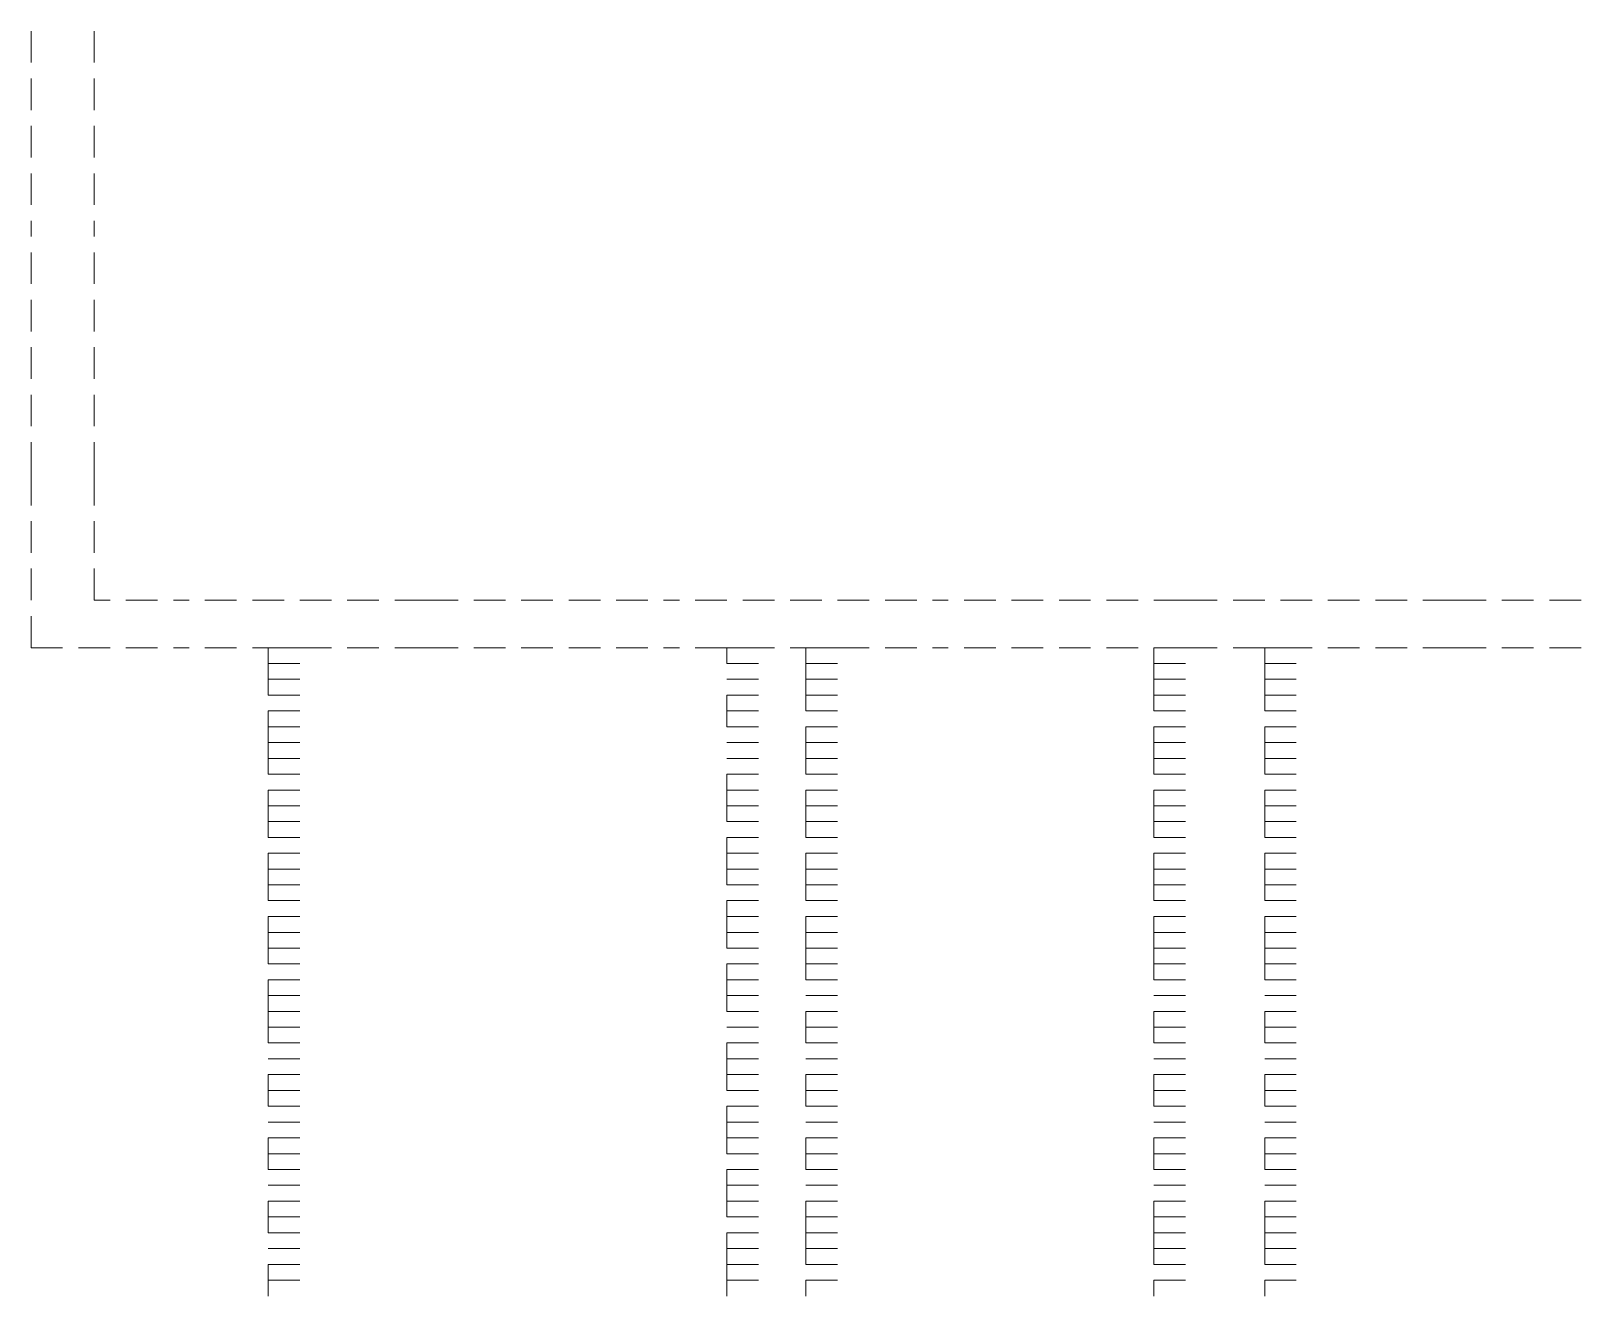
# Model space of a CAD drawing. Header units: inches. Extents: x 0.2 to 10.8, y 0.5 to 8.
# Drawn here: x 4.0717 to 4.235, y 4.735 to 4.8683 of the extents above; entities that cross this region are included whole.
import ezdxf

# ---------------------------------------------------------------- set-up
doc = ezdxf.new("R2010")
doc.units = ezdxf.units.IN
doc.header["$MEASUREMENT"] = 0
doc.layers.add('PDF_Geometry', color=7, linetype='Continuous')

msp = doc.modelspace()

# ---------------------------------------------------------------- linework, layer by layer
at = {"layer": 'PDF_Geometry', "lineweight": 13}
for points in [[(4.07167, 4.865), (4.07167, 4.86833)], [(4.07833, 4.865), (4.07833, 4.86833)], [(4.07167, 4.86), (4.07167, 4.86333)], [(4.07833, 4.86), (4.07833, 4.86333)], [(4.07167, 4.855), (4.07167, 4.85833)], [(4.07833, 4.855), (4.07833, 4.85833)], [(4.07167, 4.85), (4.07167, 4.85333)], [(4.07833, 4.85), (4.07833, 4.85333)], [(4.07167, 4.84667), (4.07167, 4.84833)], [(4.07833, 4.84667), (4.07833, 4.84833)], [(4.07167, 4.84167), (4.07167, 4.845)], [(4.07833, 4.84167), (4.07833, 4.845)], [(4.07167, 4.83667), (4.07167, 4.84)], [(4.07833, 4.83667), (4.07833, 4.84)], [(4.07167, 4.83167), (4.07167, 4.835)], [(4.07833, 4.83167), (4.07833, 4.835)], [(4.07167, 4.82667), (4.07167, 4.83)], [(4.07833, 4.82667), (4.07833, 4.83)], [(4.07167, 4.82167), (4.07167, 4.825)], [(4.07833, 4.82167), (4.07833, 4.825)], [(4.07167, 4.81833), (4.07167, 4.82167)], [(4.07833, 4.81833), (4.07833, 4.82167)], [(4.07167, 4.81333), (4.07167, 4.81667)], [(4.07833, 4.81333), (4.07833, 4.81667)], [(4.07167, 4.80833), (4.07167, 4.81167)], [(4.07833, 4.80833), (4.07833, 4.81167)], [(4.08, 4.80833), (4.07833, 4.80833)], [(4.07833, 4.80833), (4.08, 4.80833)], [(4.085, 4.80833), (4.08167, 4.80833)], [(4.08833, 4.80833), (4.08667, 4.80833)], [(4.09333, 4.80833), (4.09, 4.80833)], [(4.09833, 4.80833), (4.095, 4.80833)], [(4.10333, 4.80833), (4.1, 4.80833)], [(4.10833, 4.80833), (4.105, 4.80833)], [(4.11333, 4.80833), (4.11, 4.80833)], [(4.11667, 4.80833), (4.11333, 4.80833)], [(4.12167, 4.80833), (4.11833, 4.80833)], [(4.12667, 4.80833), (4.12333, 4.80833)], [(4.13167, 4.80833), (4.12833, 4.80833)], [(4.13667, 4.80833), (4.13333, 4.80833)], [(4.14, 4.80833), (4.13833, 4.80833)], [(4.145, 4.80833), (4.14167, 4.80833)], [(4.15, 4.80833), (4.14667, 4.80833)], [(4.155, 4.80833), (4.15167, 4.80833)], [(4.16, 4.80833), (4.15667, 4.80833)], [(4.165, 4.80833), (4.16167, 4.80833)], [(4.16833, 4.80833), (4.16667, 4.80833)], [(4.17333, 4.80833), (4.17, 4.80833)], [(4.17833, 4.80833), (4.175, 4.80833)], [(4.18333, 4.80833), (4.18, 4.80833)], [(4.18833, 4.80833), (4.185, 4.80833)], [(4.19333, 4.80833), (4.19, 4.80833)], [(4.19667, 4.80833), (4.19333, 4.80833)], [(4.20167, 4.80833), (4.19833, 4.80833)], [(4.20667, 4.80833), (4.20333, 4.80833)], [(4.21167, 4.80833), (4.20833, 4.80833)], [(4.21667, 4.80833), (4.21333, 4.80833)], [(4.22167, 4.80833), (4.21833, 4.80833)], [(4.225, 4.80833), (4.22167, 4.80833)], [(4.23, 4.80833), (4.22667, 4.80833)], [(4.235, 4.80833), (4.23167, 4.80833)], [(4.07167, 4.80333), (4.07167, 4.80667)], [(4.075, 4.80333), (4.07167, 4.80333)], [(4.07167, 4.80333), (4.07333, 4.80333)], [(4.08, 4.80333), (4.07667, 4.80333)], [(4.085, 4.80333), (4.08167, 4.80333)], [(4.08833, 4.80333), (4.08667, 4.80333)], [(4.09333, 4.80333), (4.09, 4.80333)], [(4.09833, 4.80333), (4.095, 4.80333)], [(4.10333, 4.80333), (4.1, 4.80333)], [(4.10833, 4.80333), (4.105, 4.80333)], [(4.11333, 4.80333), (4.11, 4.80333)], [(4.11667, 4.80333), (4.11333, 4.80333)], [(4.12167, 4.80333), (4.11833, 4.80333)], [(4.12667, 4.80333), (4.12333, 4.80333)], [(4.13167, 4.80333), (4.12833, 4.80333)], [(4.13667, 4.80333), (4.13333, 4.80333)], [(4.14, 4.80333), (4.13833, 4.80333)], [(4.145, 4.80333), (4.14167, 4.80333)], [(4.15, 4.80333), (4.14667, 4.80333)], [(4.155, 4.80333), (4.15167, 4.80333)], [(4.16, 4.80333), (4.15667, 4.80333)], [(4.165, 4.80333), (4.16167, 4.80333)], [(4.16833, 4.80333), (4.16667, 4.80333)], [(4.17333, 4.80333), (4.17, 4.80333)], [(4.17833, 4.80333), (4.175, 4.80333)], [(4.18333, 4.80333), (4.18, 4.80333)], [(4.18833, 4.80333), (4.185, 4.80333)], [(4.19333, 4.80333), (4.19, 4.80333)], [(4.19667, 4.80333), (4.19333, 4.80333)], [(4.20167, 4.80333), (4.19833, 4.80333)], [(4.20667, 4.80333), (4.20333, 4.80333)], [(4.21167, 4.80333), (4.20833, 4.80333)], [(4.21667, 4.80333), (4.21333, 4.80333)], [(4.22167, 4.80333), (4.21833, 4.80333)], [(4.225, 4.80333), (4.22167, 4.80333)], [(4.23, 4.80333), (4.22667, 4.80333)], [(4.235, 4.80333), (4.23167, 4.80333)]]:
    msp.add_lwpolyline(points, dxfattribs=at)
at = {"layer": 'PDF_Geometry', "lineweight": 9}
for points in [[(4.09667, 4.80333), (4.09667, 4.80167)], [(4.09667, 4.80333), (4.09833, 4.80333)], [(4.09833, 4.80333), (4.1, 4.80333)], [(4.145, 4.80333), (4.145, 4.80167)], [(4.145, 4.80333), (4.14667, 4.80333)], [(4.14667, 4.80333), (4.14833, 4.80333)], [(4.15333, 4.80333), (4.15333, 4.80167)], [(4.15333, 4.80333), (4.155, 4.80333)], [(4.155, 4.80333), (4.15667, 4.80333)], [(4.19, 4.80333), (4.19, 4.80167)], [(4.19, 4.80333), (4.19167, 4.80333)], [(4.19167, 4.80333), (4.19333, 4.80333)], [(4.20167, 4.80333), (4.20167, 4.80167)], [(4.20167, 4.80333), (4.20333, 4.80333)], [(4.20333, 4.80333), (4.205, 4.80333)], [(4.09667, 4.80167), (4.09833, 4.80167)], [(4.09667, 4.80167), (4.09667, 4.8)], [(4.09667, 4.80167), (4.09833, 4.80167)], [(4.09833, 4.80167), (4.1, 4.80167)], [(4.09833, 4.80167), (4.1, 4.80167)], [(4.145, 4.80167), (4.14667, 4.80167)], [(4.145, 4.80167), (4.14667, 4.80167)], [(4.145, 4.80167), (4.14667, 4.80167)], [(4.14667, 4.80167), (4.14833, 4.80167)], [(4.14667, 4.80167), (4.14833, 4.80167)], [(4.14667, 4.80167), (4.14833, 4.80167)], [(4.15333, 4.80167), (4.155, 4.80167)], [(4.15333, 4.80167), (4.15333, 4.8)], [(4.15333, 4.80167), (4.155, 4.80167)], [(4.155, 4.80167), (4.15667, 4.80167)], [(4.155, 4.80167), (4.15667, 4.80167)], [(4.19, 4.80167), (4.19167, 4.80167)], [(4.19, 4.80167), (4.19, 4.8)], [(4.19, 4.80167), (4.19167, 4.80167)], [(4.19167, 4.80167), (4.19333, 4.80167)], [(4.19167, 4.80167), (4.19333, 4.80167)], [(4.20167, 4.80167), (4.20333, 4.80167)], [(4.20167, 4.80167), (4.20167, 4.8)], [(4.20167, 4.80167), (4.20333, 4.80167)], [(4.20333, 4.80167), (4.205, 4.80167)], [(4.20333, 4.80167), (4.205, 4.80167)], [(4.09667, 4.8), (4.09833, 4.8)], [(4.09667, 4.8), (4.09667, 4.79833)], [(4.09667, 4.8), (4.09833, 4.8)], [(4.09833, 4.8), (4.1, 4.8)], [(4.09833, 4.8), (4.1, 4.8)], [(4.145, 4.8), (4.14667, 4.8)], [(4.145, 4.8), (4.14667, 4.8)], [(4.145, 4.8), (4.14667, 4.8)], [(4.14667, 4.8), (4.14833, 4.8)], [(4.14667, 4.8), (4.14833, 4.8)], [(4.14667, 4.8), (4.14833, 4.8)], [(4.15333, 4.8), (4.155, 4.8)], [(4.15333, 4.8), (4.15333, 4.79833)], [(4.15333, 4.8), (4.155, 4.8)], [(4.155, 4.8), (4.15667, 4.8)], [(4.155, 4.8), (4.15667, 4.8)], [(4.19, 4.8), (4.19167, 4.8)], [(4.19, 4.8), (4.19, 4.79833)], [(4.19, 4.8), (4.19167, 4.8)], [(4.19167, 4.8), (4.19333, 4.8)], [(4.19167, 4.8), (4.19333, 4.8)], [(4.20167, 4.8), (4.20333, 4.8)], [(4.20167, 4.8), (4.20167, 4.79833)], [(4.20167, 4.8), (4.20333, 4.8)], [(4.20333, 4.8), (4.205, 4.8)], [(4.20333, 4.8), (4.205, 4.8)], [(4.09667, 4.79833), (4.09833, 4.79833)], [(4.09667, 4.79833), (4.09833, 4.79833)], [(4.09833, 4.79833), (4.1, 4.79833)], [(4.09833, 4.79833), (4.1, 4.79833)], [(4.145, 4.79833), (4.14667, 4.79833)], [(4.145, 4.79833), (4.145, 4.79667)], [(4.145, 4.79833), (4.14667, 4.79833)], [(4.14667, 4.79833), (4.14833, 4.79833)], [(4.14667, 4.79833), (4.14833, 4.79833)], [(4.15333, 4.79833), (4.155, 4.79833)], [(4.15333, 4.79833), (4.15333, 4.79667)], [(4.15333, 4.79833), (4.155, 4.79833)], [(4.155, 4.79833), (4.15667, 4.79833)], [(4.155, 4.79833), (4.15667, 4.79833)], [(4.19, 4.79833), (4.19167, 4.79833)], [(4.19, 4.79833), (4.19, 4.79667)], [(4.19, 4.79833), (4.19167, 4.79833)], [(4.19167, 4.79833), (4.19333, 4.79833)], [(4.19167, 4.79833), (4.19333, 4.79833)], [(4.20167, 4.79833), (4.20333, 4.79833)], [(4.20167, 4.79833), (4.20167, 4.79667)], [(4.20167, 4.79833), (4.20333, 4.79833)], [(4.20333, 4.79833), (4.205, 4.79833)], [(4.20333, 4.79833), (4.205, 4.79833)], [(4.09667, 4.79667), (4.09833, 4.79667)], [(4.09667, 4.79667), (4.09667, 4.795)], [(4.09667, 4.79667), (4.09833, 4.79667)], [(4.09833, 4.79667), (4.1, 4.79667)], [(4.09833, 4.79667), (4.1, 4.79667)], [(4.145, 4.79667), (4.14667, 4.79667)], [(4.145, 4.79667), (4.145, 4.795)], [(4.145, 4.79667), (4.14667, 4.79667)], [(4.14667, 4.79667), (4.14833, 4.79667)], [(4.14667, 4.79667), (4.14833, 4.79667)], [(4.15333, 4.79667), (4.155, 4.79667)], [(4.15333, 4.79667), (4.155, 4.79667)], [(4.155, 4.79667), (4.15667, 4.79667)], [(4.155, 4.79667), (4.15667, 4.79667)], [(4.19, 4.79667), (4.19167, 4.79667)], [(4.19, 4.79667), (4.19167, 4.79667)], [(4.19167, 4.79667), (4.19333, 4.79667)], [(4.19167, 4.79667), (4.19333, 4.79667)], [(4.20167, 4.79667), (4.20333, 4.79667)], [(4.20167, 4.79667), (4.20333, 4.79667)], [(4.20333, 4.79667), (4.205, 4.79667)], [(4.20333, 4.79667), (4.205, 4.79667)], [(4.09667, 4.795), (4.09833, 4.795)], [(4.09667, 4.795), (4.09667, 4.79333)], [(4.09667, 4.795), (4.09833, 4.795)], [(4.09833, 4.795), (4.1, 4.795)], [(4.09833, 4.795), (4.1, 4.795)], [(4.145, 4.795), (4.14667, 4.795)], [(4.145, 4.795), (4.14667, 4.795)], [(4.145, 4.795), (4.14667, 4.795)], [(4.14667, 4.795), (4.14833, 4.795)], [(4.14667, 4.795), (4.14833, 4.795)], [(4.14667, 4.795), (4.14833, 4.795)], [(4.15333, 4.795), (4.155, 4.795)], [(4.15333, 4.795), (4.15333, 4.79333)], [(4.15333, 4.795), (4.155, 4.795)], [(4.155, 4.795), (4.15667, 4.795)], [(4.155, 4.795), (4.15667, 4.795)], [(4.19, 4.795), (4.19167, 4.795)], [(4.19, 4.795), (4.19, 4.79333)], [(4.19, 4.795), (4.19167, 4.795)], [(4.19167, 4.795), (4.19333, 4.795)], [(4.19167, 4.795), (4.19333, 4.795)], [(4.20167, 4.795), (4.20333, 4.795)], [(4.20167, 4.795), (4.20167, 4.79333)], [(4.20167, 4.795), (4.20333, 4.795)], [(4.20333, 4.795), (4.205, 4.795)], [(4.20333, 4.795), (4.205, 4.795)], [(4.09667, 4.79333), (4.09833, 4.79333)], [(4.09667, 4.79333), (4.09667, 4.79167)], [(4.09667, 4.79333), (4.09833, 4.79333)], [(4.09833, 4.79333), (4.1, 4.79333)], [(4.09833, 4.79333), (4.1, 4.79333)], [(4.145, 4.79333), (4.14667, 4.79333)], [(4.145, 4.79333), (4.14667, 4.79333)], [(4.145, 4.79333), (4.14667, 4.79333)], [(4.145, 4.79333), (4.14667, 4.79333)], [(4.14667, 4.79333), (4.14833, 4.79333)], [(4.14667, 4.79333), (4.14833, 4.79333)], [(4.14667, 4.79333), (4.14833, 4.79333)], [(4.14667, 4.79333), (4.14833, 4.79333)], [(4.15333, 4.79333), (4.155, 4.79333)], [(4.15333, 4.79333), (4.15333, 4.79167)], [(4.15333, 4.79333), (4.155, 4.79333)], [(4.155, 4.79333), (4.15667, 4.79333)], [(4.155, 4.79333), (4.15667, 4.79333)], [(4.19, 4.79333), (4.19167, 4.79333)], [(4.19, 4.79333), (4.19, 4.79167)], [(4.19, 4.79333), (4.19167, 4.79333)], [(4.19167, 4.79333), (4.19333, 4.79333)], [(4.19167, 4.79333), (4.19333, 4.79333)], [(4.20167, 4.79333), (4.20333, 4.79333)], [(4.20167, 4.79333), (4.20167, 4.79167)], [(4.20167, 4.79333), (4.20333, 4.79333)], [(4.20333, 4.79333), (4.205, 4.79333)], [(4.20333, 4.79333), (4.205, 4.79333)], [(4.09667, 4.79167), (4.09833, 4.79167)], [(4.09667, 4.79167), (4.09667, 4.79)], [(4.09667, 4.79167), (4.09833, 4.79167)], [(4.09833, 4.79167), (4.1, 4.79167)], [(4.09833, 4.79167), (4.1, 4.79167)], [(4.145, 4.79167), (4.14667, 4.79167)], [(4.145, 4.79167), (4.14667, 4.79167)], [(4.145, 4.79167), (4.14667, 4.79167)], [(4.14667, 4.79167), (4.14833, 4.79167)], [(4.14667, 4.79167), (4.14833, 4.79167)], [(4.14667, 4.79167), (4.14833, 4.79167)], [(4.15333, 4.79167), (4.155, 4.79167)], [(4.15333, 4.79167), (4.15333, 4.79)], [(4.15333, 4.79167), (4.155, 4.79167)], [(4.155, 4.79167), (4.15667, 4.79167)], [(4.155, 4.79167), (4.15667, 4.79167)], [(4.19, 4.79167), (4.19167, 4.79167)], [(4.19, 4.79167), (4.19, 4.79)], [(4.19, 4.79167), (4.19167, 4.79167)], [(4.19167, 4.79167), (4.19333, 4.79167)], [(4.19167, 4.79167), (4.19333, 4.79167)], [(4.20167, 4.79167), (4.20333, 4.79167)], [(4.20167, 4.79167), (4.20167, 4.79)], [(4.20167, 4.79167), (4.20333, 4.79167)], [(4.20333, 4.79167), (4.205, 4.79167)], [(4.20333, 4.79167), (4.205, 4.79167)], [(4.09667, 4.79), (4.09833, 4.79)], [(4.09667, 4.79), (4.09833, 4.79)], [(4.09833, 4.79), (4.1, 4.79)], [(4.09833, 4.79), (4.1, 4.79)], [(4.145, 4.79), (4.14667, 4.79)], [(4.145, 4.79), (4.145, 4.78833)], [(4.145, 4.79), (4.14667, 4.79)], [(4.14667, 4.79), (4.14833, 4.79)], [(4.14667, 4.79), (4.14833, 4.79)], [(4.15333, 4.79), (4.155, 4.79)], [(4.15333, 4.79), (4.155, 4.79)], [(4.155, 4.79), (4.15667, 4.79)], [(4.155, 4.79), (4.15667, 4.79)], [(4.19, 4.79), (4.19167, 4.79)], [(4.19, 4.79), (4.19167, 4.79)], [(4.19167, 4.79), (4.19333, 4.79)], [(4.19167, 4.79), (4.19333, 4.79)], [(4.20167, 4.79), (4.20333, 4.79)], [(4.20167, 4.79), (4.20333, 4.79)], [(4.20333, 4.79), (4.205, 4.79)], [(4.20333, 4.79), (4.205, 4.79)], [(4.09667, 4.78833), (4.09833, 4.78833)], [(4.09667, 4.78833), (4.09667, 4.78667)], [(4.09667, 4.78833), (4.09833, 4.78833)], [(4.09833, 4.78833), (4.1, 4.78833)], [(4.09833, 4.78833), (4.1, 4.78833)], [(4.145, 4.78833), (4.14667, 4.78833)], [(4.145, 4.78833), (4.145, 4.78667)], [(4.145, 4.78833), (4.14667, 4.78833)], [(4.14667, 4.78833), (4.14833, 4.78833)], [(4.14667, 4.78833), (4.14833, 4.78833)], [(4.15333, 4.78833), (4.155, 4.78833)], [(4.15333, 4.78833), (4.15333, 4.78667)], [(4.15333, 4.78833), (4.155, 4.78833)], [(4.155, 4.78833), (4.15667, 4.78833)], [(4.155, 4.78833), (4.15667, 4.78833)], [(4.19, 4.78833), (4.19167, 4.78833)], [(4.19, 4.78833), (4.19, 4.78667)], [(4.19, 4.78833), (4.19167, 4.78833)], [(4.19167, 4.78833), (4.19333, 4.78833)], [(4.19167, 4.78833), (4.19333, 4.78833)], [(4.20167, 4.78833), (4.20333, 4.78833)], [(4.20167, 4.78833), (4.20167, 4.78667)], [(4.20167, 4.78833), (4.20333, 4.78833)], [(4.20333, 4.78833), (4.205, 4.78833)], [(4.20333, 4.78833), (4.205, 4.78833)], [(4.09667, 4.78667), (4.09833, 4.78667)], [(4.09667, 4.78667), (4.09667, 4.785)], [(4.09667, 4.78667), (4.09833, 4.78667)], [(4.09833, 4.78667), (4.1, 4.78667)], [(4.09833, 4.78667), (4.1, 4.78667)], [(4.145, 4.78667), (4.14667, 4.78667)], [(4.145, 4.78667), (4.145, 4.785)], [(4.145, 4.78667), (4.14667, 4.78667)], [(4.14667, 4.78667), (4.14833, 4.78667)], [(4.14667, 4.78667), (4.14833, 4.78667)], [(4.15333, 4.78667), (4.155, 4.78667)], [(4.15333, 4.78667), (4.15333, 4.785)], [(4.15333, 4.78667), (4.155, 4.78667)], [(4.155, 4.78667), (4.15667, 4.78667)], [(4.155, 4.78667), (4.15667, 4.78667)], [(4.19, 4.78667), (4.19167, 4.78667)], [(4.19, 4.78667), (4.19, 4.785)], [(4.19, 4.78667), (4.19167, 4.78667)], [(4.19167, 4.78667), (4.19333, 4.78667)], [(4.19167, 4.78667), (4.19333, 4.78667)], [(4.20167, 4.78667), (4.20333, 4.78667)], [(4.20167, 4.78667), (4.20167, 4.785)], [(4.20167, 4.78667), (4.20333, 4.78667)], [(4.20333, 4.78667), (4.205, 4.78667)], [(4.20333, 4.78667), (4.205, 4.78667)], [(4.09667, 4.785), (4.09833, 4.785)], [(4.09667, 4.785), (4.09667, 4.78333)], [(4.09667, 4.785), (4.09833, 4.785)], [(4.09833, 4.785), (4.1, 4.785)], [(4.09833, 4.785), (4.1, 4.785)], [(4.145, 4.785), (4.14667, 4.785)], [(4.145, 4.785), (4.14667, 4.785)], [(4.14667, 4.785), (4.14833, 4.785)], [(4.14667, 4.785), (4.14833, 4.785)], [(4.15333, 4.785), (4.155, 4.785)], [(4.15333, 4.785), (4.15333, 4.78333)], [(4.15333, 4.785), (4.155, 4.785)], [(4.155, 4.785), (4.15667, 4.785)], [(4.155, 4.785), (4.15667, 4.785)], [(4.19, 4.785), (4.19167, 4.785)], [(4.19, 4.785), (4.19, 4.78333)], [(4.19, 4.785), (4.19167, 4.785)], [(4.19167, 4.785), (4.19333, 4.785)], [(4.19167, 4.785), (4.19333, 4.785)], [(4.20167, 4.785), (4.20333, 4.785)], [(4.20167, 4.785), (4.20167, 4.78333)], [(4.20167, 4.785), (4.20333, 4.785)], [(4.20333, 4.785), (4.205, 4.785)], [(4.20333, 4.785), (4.205, 4.785)], [(4.09667, 4.78333), (4.09833, 4.78333)], [(4.09667, 4.78333), (4.09833, 4.78333)], [(4.09833, 4.78333), (4.1, 4.78333)], [(4.09833, 4.78333), (4.1, 4.78333)], [(4.145, 4.78333), (4.14667, 4.78333)], [(4.145, 4.78333), (4.145, 4.78167)], [(4.145, 4.78333), (4.14667, 4.78333)], [(4.14667, 4.78333), (4.14833, 4.78333)], [(4.14667, 4.78333), (4.14833, 4.78333)], [(4.15333, 4.78333), (4.155, 4.78333)], [(4.15333, 4.78333), (4.155, 4.78333)], [(4.155, 4.78333), (4.15667, 4.78333)], [(4.155, 4.78333), (4.15667, 4.78333)], [(4.19, 4.78333), (4.19167, 4.78333)], [(4.19, 4.78333), (4.19167, 4.78333)], [(4.19167, 4.78333), (4.19333, 4.78333)], [(4.19167, 4.78333), (4.19333, 4.78333)], [(4.20167, 4.78333), (4.20333, 4.78333)], [(4.20167, 4.78333), (4.20333, 4.78333)], [(4.20333, 4.78333), (4.205, 4.78333)], [(4.20333, 4.78333), (4.205, 4.78333)], [(4.09667, 4.78167), (4.09833, 4.78167)], [(4.09667, 4.78167), (4.09667, 4.78)], [(4.09667, 4.78167), (4.09833, 4.78167)], [(4.09833, 4.78167), (4.1, 4.78167)], [(4.09833, 4.78167), (4.1, 4.78167)], [(4.145, 4.78167), (4.14667, 4.78167)], [(4.145, 4.78167), (4.145, 4.78)], [(4.145, 4.78167), (4.14667, 4.78167)], [(4.14667, 4.78167), (4.14833, 4.78167)], [(4.14667, 4.78167), (4.14833, 4.78167)], [(4.15333, 4.78167), (4.155, 4.78167)], [(4.15333, 4.78167), (4.15333, 4.78)], [(4.15333, 4.78167), (4.155, 4.78167)], [(4.155, 4.78167), (4.15667, 4.78167)], [(4.155, 4.78167), (4.15667, 4.78167)], [(4.19, 4.78167), (4.19167, 4.78167)], [(4.19, 4.78167), (4.19, 4.78)], [(4.19, 4.78167), (4.19167, 4.78167)], [(4.19167, 4.78167), (4.19333, 4.78167)], [(4.19167, 4.78167), (4.19333, 4.78167)], [(4.20167, 4.78167), (4.20333, 4.78167)], [(4.20167, 4.78167), (4.20167, 4.78)], [(4.20167, 4.78167), (4.20333, 4.78167)], [(4.20333, 4.78167), (4.205, 4.78167)], [(4.20333, 4.78167), (4.205, 4.78167)], [(4.09667, 4.78), (4.09833, 4.78)], [(4.09667, 4.78), (4.09667, 4.77833)], [(4.09667, 4.78), (4.09833, 4.78)], [(4.09833, 4.78), (4.1, 4.78)], [(4.09833, 4.78), (4.1, 4.78)], [(4.145, 4.78), (4.14667, 4.78)], [(4.145, 4.78), (4.145, 4.77833)], [(4.145, 4.78), (4.14667, 4.78)], [(4.14667, 4.78), (4.14833, 4.78)], [(4.14667, 4.78), (4.14833, 4.78)], [(4.15333, 4.78), (4.155, 4.78)], [(4.15333, 4.78), (4.15333, 4.77833)], [(4.15333, 4.78), (4.155, 4.78)], [(4.155, 4.78), (4.15667, 4.78)], [(4.155, 4.78), (4.15667, 4.78)], [(4.19, 4.78), (4.19167, 4.78)], [(4.19, 4.78), (4.19, 4.77833)], [(4.19, 4.78), (4.19167, 4.78)], [(4.19167, 4.78), (4.19333, 4.78)], [(4.19167, 4.78), (4.19333, 4.78)], [(4.20167, 4.78), (4.20333, 4.78)], [(4.20167, 4.78), (4.20167, 4.77833)], [(4.20167, 4.78), (4.20333, 4.78)], [(4.20333, 4.78), (4.205, 4.78)], [(4.20333, 4.78), (4.205, 4.78)], [(4.09667, 4.77833), (4.09833, 4.77833)], [(4.09667, 4.77833), (4.09667, 4.77667)], [(4.09667, 4.77833), (4.09833, 4.77833)], [(4.09833, 4.77833), (4.1, 4.77833)], [(4.09833, 4.77833), (4.1, 4.77833)], [(4.145, 4.77833), (4.14667, 4.77833)], [(4.145, 4.77833), (4.14667, 4.77833)], [(4.14667, 4.77833), (4.14833, 4.77833)], [(4.14667, 4.77833), (4.14833, 4.77833)], [(4.15333, 4.77833), (4.155, 4.77833)], [(4.15333, 4.77833), (4.15333, 4.77667)], [(4.15333, 4.77833), (4.155, 4.77833)], [(4.155, 4.77833), (4.15667, 4.77833)], [(4.155, 4.77833), (4.15667, 4.77833)], [(4.19, 4.77833), (4.19167, 4.77833)], [(4.19, 4.77833), (4.19, 4.77667)], [(4.19, 4.77833), (4.19167, 4.77833)], [(4.19167, 4.77833), (4.19333, 4.77833)], [(4.19167, 4.77833), (4.19333, 4.77833)], [(4.20167, 4.77833), (4.20333, 4.77833)], [(4.20167, 4.77833), (4.20167, 4.77667)], [(4.20167, 4.77833), (4.20333, 4.77833)], [(4.20333, 4.77833), (4.205, 4.77833)], [(4.20333, 4.77833), (4.205, 4.77833)], [(4.09667, 4.77667), (4.09833, 4.77667)], [(4.09667, 4.77667), (4.09833, 4.77667)], [(4.09833, 4.77667), (4.1, 4.77667)], [(4.09833, 4.77667), (4.1, 4.77667)], [(4.145, 4.77667), (4.14667, 4.77667)], [(4.145, 4.77667), (4.145, 4.775)], [(4.145, 4.77667), (4.14667, 4.77667)], [(4.14667, 4.77667), (4.14833, 4.77667)], [(4.14667, 4.77667), (4.14833, 4.77667)], [(4.15333, 4.77667), (4.155, 4.77667)], [(4.15333, 4.77667), (4.155, 4.77667)], [(4.155, 4.77667), (4.15667, 4.77667)], [(4.155, 4.77667), (4.15667, 4.77667)], [(4.19, 4.77667), (4.19167, 4.77667)], [(4.19, 4.77667), (4.19167, 4.77667)], [(4.19167, 4.77667), (4.19333, 4.77667)], [(4.19167, 4.77667), (4.19333, 4.77667)], [(4.20167, 4.77667), (4.20333, 4.77667)], [(4.20167, 4.77667), (4.20333, 4.77667)], [(4.20333, 4.77667), (4.205, 4.77667)], [(4.20333, 4.77667), (4.205, 4.77667)], [(4.09667, 4.775), (4.09833, 4.775)], [(4.09667, 4.775), (4.09667, 4.77333)], [(4.09667, 4.775), (4.09833, 4.775)], [(4.09833, 4.775), (4.1, 4.775)], [(4.09833, 4.775), (4.1, 4.775)], [(4.145, 4.775), (4.14667, 4.775)], [(4.145, 4.775), (4.145, 4.77333)], [(4.145, 4.775), (4.14667, 4.775)], [(4.14667, 4.775), (4.14833, 4.775)], [(4.14667, 4.775), (4.14833, 4.775)], [(4.15333, 4.775), (4.155, 4.775)], [(4.15333, 4.775), (4.15333, 4.77333)], [(4.15333, 4.775), (4.155, 4.775)], [(4.155, 4.775), (4.15667, 4.775)], [(4.155, 4.775), (4.15667, 4.775)], [(4.19, 4.775), (4.19167, 4.775)], [(4.19, 4.775), (4.19, 4.77333)], [(4.19, 4.775), (4.19167, 4.775)], [(4.19167, 4.775), (4.19333, 4.775)], [(4.19167, 4.775), (4.19333, 4.775)], [(4.20167, 4.775), (4.20333, 4.775)], [(4.20167, 4.775), (4.20167, 4.77333)], [(4.20167, 4.775), (4.20333, 4.775)], [(4.20333, 4.775), (4.205, 4.775)], [(4.20333, 4.775), (4.205, 4.775)], [(4.09667, 4.77333), (4.09833, 4.77333)], [(4.09667, 4.77333), (4.09667, 4.77167)], [(4.09667, 4.77333), (4.09833, 4.77333)], [(4.09833, 4.77333), (4.1, 4.77333)], [(4.09833, 4.77333), (4.1, 4.77333)], [(4.145, 4.77333), (4.14667, 4.77333)], [(4.145, 4.77333), (4.145, 4.77167)], [(4.145, 4.77333), (4.14667, 4.77333)], [(4.14667, 4.77333), (4.14833, 4.77333)], [(4.14667, 4.77333), (4.14833, 4.77333)], [(4.15333, 4.77333), (4.155, 4.77333)], [(4.15333, 4.77333), (4.15333, 4.77167)], [(4.15333, 4.77333), (4.155, 4.77333)], [(4.155, 4.77333), (4.15667, 4.77333)], [(4.155, 4.77333), (4.15667, 4.77333)], [(4.19, 4.77333), (4.19167, 4.77333)], [(4.19, 4.77333), (4.19, 4.77167)], [(4.19, 4.77333), (4.19167, 4.77333)], [(4.19167, 4.77333), (4.19333, 4.77333)], [(4.19167, 4.77333), (4.19333, 4.77333)], [(4.20167, 4.77333), (4.20333, 4.77333)], [(4.20167, 4.77333), (4.20167, 4.77167)], [(4.20167, 4.77333), (4.20333, 4.77333)], [(4.20333, 4.77333), (4.205, 4.77333)], [(4.20333, 4.77333), (4.205, 4.77333)], [(4.09667, 4.77167), (4.09833, 4.77167)], [(4.09667, 4.77167), (4.09667, 4.77)], [(4.09667, 4.77167), (4.09833, 4.77167)], [(4.09833, 4.77167), (4.1, 4.77167)], [(4.09833, 4.77167), (4.1, 4.77167)], [(4.145, 4.77167), (4.14667, 4.77167)], [(4.145, 4.77167), (4.14667, 4.77167)], [(4.14667, 4.77167), (4.14833, 4.77167)], [(4.14667, 4.77167), (4.14833, 4.77167)], [(4.15333, 4.77167), (4.155, 4.77167)], [(4.15333, 4.77167), (4.15333, 4.77)], [(4.15333, 4.77167), (4.155, 4.77167)], [(4.155, 4.77167), (4.15667, 4.77167)], [(4.155, 4.77167), (4.15667, 4.77167)], [(4.19, 4.77167), (4.19167, 4.77167)], [(4.19, 4.77167), (4.19, 4.77)], [(4.19, 4.77167), (4.19167, 4.77167)], [(4.19167, 4.77167), (4.19333, 4.77167)], [(4.19167, 4.77167), (4.19333, 4.77167)], [(4.20167, 4.77167), (4.20333, 4.77167)], [(4.20167, 4.77167), (4.20167, 4.77)], [(4.20167, 4.77167), (4.20333, 4.77167)], [(4.20333, 4.77167), (4.205, 4.77167)], [(4.20333, 4.77167), (4.205, 4.77167)], [(4.09667, 4.77), (4.09833, 4.77)], [(4.09667, 4.77), (4.09833, 4.77)], [(4.09833, 4.77), (4.1, 4.77)], [(4.09833, 4.77), (4.1, 4.77)], [(4.145, 4.77), (4.14667, 4.77)], [(4.145, 4.77), (4.145, 4.76833)], [(4.145, 4.77), (4.14667, 4.77)], [(4.14667, 4.77), (4.14833, 4.77)], [(4.14667, 4.77), (4.14833, 4.77)], [(4.15333, 4.77), (4.155, 4.77)], [(4.15333, 4.77), (4.15333, 4.76833)], [(4.15333, 4.77), (4.155, 4.77)], [(4.155, 4.77), (4.15667, 4.77)], [(4.155, 4.77), (4.15667, 4.77)], [(4.19, 4.77), (4.19167, 4.77)], [(4.19, 4.77), (4.19, 4.76833)], [(4.19, 4.77), (4.19167, 4.77)], [(4.19167, 4.77), (4.19333, 4.77)], [(4.19167, 4.77), (4.19333, 4.77)], [(4.20167, 4.77), (4.20333, 4.77)], [(4.20167, 4.77), (4.20167, 4.76833)], [(4.20167, 4.77), (4.20333, 4.77)], [(4.20333, 4.77), (4.205, 4.77)], [(4.20333, 4.77), (4.205, 4.77)], [(4.09667, 4.76833), (4.09833, 4.76833)], [(4.09667, 4.76833), (4.09667, 4.76667)], [(4.09667, 4.76833), (4.09833, 4.76833)], [(4.09833, 4.76833), (4.1, 4.76833)], [(4.09833, 4.76833), (4.1, 4.76833)], [(4.145, 4.76833), (4.14667, 4.76833)], [(4.145, 4.76833), (4.145, 4.76667)], [(4.145, 4.76833), (4.14667, 4.76833)], [(4.14667, 4.76833), (4.14833, 4.76833)], [(4.14667, 4.76833), (4.14833, 4.76833)], [(4.15333, 4.76833), (4.155, 4.76833)], [(4.15333, 4.76833), (4.155, 4.76833)], [(4.15333, 4.76833), (4.155, 4.76833)], [(4.155, 4.76833), (4.15667, 4.76833)], [(4.155, 4.76833), (4.15667, 4.76833)], [(4.155, 4.76833), (4.15667, 4.76833)], [(4.19, 4.76833), (4.19167, 4.76833)], [(4.19, 4.76833), (4.19167, 4.76833)], [(4.19, 4.76833), (4.19167, 4.76833)], [(4.19167, 4.76833), (4.19333, 4.76833)], [(4.19167, 4.76833), (4.19333, 4.76833)], [(4.19167, 4.76833), (4.19333, 4.76833)], [(4.20167, 4.76833), (4.20333, 4.76833)], [(4.20167, 4.76833), (4.20333, 4.76833)], [(4.20167, 4.76833), (4.20333, 4.76833)], [(4.20333, 4.76833), (4.205, 4.76833)], [(4.20333, 4.76833), (4.205, 4.76833)], [(4.20333, 4.76833), (4.205, 4.76833)], [(4.09667, 4.76667), (4.09833, 4.76667)], [(4.09667, 4.76667), (4.09667, 4.765)], [(4.09667, 4.76667), (4.09833, 4.76667)], [(4.09833, 4.76667), (4.1, 4.76667)], [(4.09833, 4.76667), (4.1, 4.76667)], [(4.145, 4.76667), (4.14667, 4.76667)], [(4.145, 4.76667), (4.145, 4.765)], [(4.145, 4.76667), (4.14667, 4.76667)], [(4.14667, 4.76667), (4.14833, 4.76667)], [(4.14667, 4.76667), (4.14833, 4.76667)], [(4.15333, 4.76667), (4.155, 4.76667)], [(4.15333, 4.76667), (4.155, 4.76667)], [(4.15333, 4.76667), (4.155, 4.76667)], [(4.155, 4.76667), (4.15667, 4.76667)], [(4.155, 4.76667), (4.15667, 4.76667)], [(4.155, 4.76667), (4.15667, 4.76667)], [(4.19, 4.76667), (4.19167, 4.76667)], [(4.19, 4.76667), (4.19167, 4.76667)], [(4.19, 4.76667), (4.19167, 4.76667)], [(4.19167, 4.76667), (4.19333, 4.76667)], [(4.19167, 4.76667), (4.19333, 4.76667)], [(4.19167, 4.76667), (4.19333, 4.76667)], [(4.20167, 4.76667), (4.20333, 4.76667)], [(4.20167, 4.76667), (4.20333, 4.76667)], [(4.20167, 4.76667), (4.20333, 4.76667)], [(4.20333, 4.76667), (4.205, 4.76667)], [(4.20333, 4.76667), (4.205, 4.76667)], [(4.20333, 4.76667), (4.205, 4.76667)], [(4.09667, 4.765), (4.09833, 4.765)], [(4.09667, 4.765), (4.09667, 4.76333)], [(4.09667, 4.765), (4.09833, 4.765)], [(4.09833, 4.765), (4.1, 4.765)], [(4.09833, 4.765), (4.1, 4.765)], [(4.145, 4.765), (4.14667, 4.765)], [(4.145, 4.765), (4.14667, 4.765)], [(4.145, 4.765), (4.14667, 4.765)], [(4.14667, 4.765), (4.14833, 4.765)], [(4.14667, 4.765), (4.14833, 4.765)], [(4.14667, 4.765), (4.14833, 4.765)], [(4.15333, 4.765), (4.155, 4.765)], [(4.15333, 4.765), (4.15333, 4.76333)], [(4.15333, 4.765), (4.155, 4.765)], [(4.155, 4.765), (4.15667, 4.765)], [(4.155, 4.765), (4.15667, 4.765)], [(4.19, 4.765), (4.19167, 4.765)], [(4.19, 4.765), (4.19, 4.76333)], [(4.19, 4.765), (4.19167, 4.765)], [(4.19167, 4.765), (4.19333, 4.765)], [(4.19167, 4.765), (4.19333, 4.765)], [(4.20167, 4.765), (4.20333, 4.765)], [(4.20167, 4.765), (4.20167, 4.76333)], [(4.20167, 4.765), (4.20333, 4.765)], [(4.20333, 4.765), (4.205, 4.765)], [(4.20333, 4.765), (4.205, 4.765)], [(4.09667, 4.76333), (4.09833, 4.76333)], [(4.09667, 4.76333), (4.09667, 4.76167)], [(4.09667, 4.76333), (4.09833, 4.76333)], [(4.09833, 4.76333), (4.1, 4.76333)], [(4.09833, 4.76333), (4.1, 4.76333)], [(4.145, 4.76333), (4.14667, 4.76333)], [(4.145, 4.76333), (4.14667, 4.76333)], [(4.145, 4.76333), (4.14667, 4.76333)], [(4.14667, 4.76333), (4.14833, 4.76333)], [(4.14667, 4.76333), (4.14833, 4.76333)], [(4.14667, 4.76333), (4.14833, 4.76333)], [(4.15333, 4.76333), (4.155, 4.76333)], [(4.15333, 4.76333), (4.15333, 4.76167)], [(4.15333, 4.76333), (4.155, 4.76333)], [(4.155, 4.76333), (4.15667, 4.76333)], [(4.155, 4.76333), (4.15667, 4.76333)], [(4.19, 4.76333), (4.19167, 4.76333)], [(4.19, 4.76333), (4.19, 4.76167)], [(4.19, 4.76333), (4.19167, 4.76333)], [(4.19167, 4.76333), (4.19333, 4.76333)], [(4.19167, 4.76333), (4.19333, 4.76333)], [(4.20167, 4.76333), (4.20333, 4.76333)], [(4.20167, 4.76333), (4.20167, 4.76167)], [(4.20167, 4.76333), (4.20333, 4.76333)], [(4.20333, 4.76333), (4.205, 4.76333)], [(4.20333, 4.76333), (4.205, 4.76333)], [(4.09667, 4.76167), (4.09833, 4.76167)], [(4.09667, 4.76167), (4.09833, 4.76167)], [(4.09667, 4.76167), (4.09833, 4.76167)], [(4.09833, 4.76167), (4.1, 4.76167)], [(4.09833, 4.76167), (4.1, 4.76167)], [(4.09833, 4.76167), (4.1, 4.76167)], [(4.145, 4.76167), (4.14667, 4.76167)], [(4.145, 4.76167), (4.145, 4.76)], [(4.145, 4.76167), (4.14667, 4.76167)], [(4.14667, 4.76167), (4.14833, 4.76167)], [(4.14667, 4.76167), (4.14833, 4.76167)], [(4.15333, 4.76167), (4.155, 4.76167)], [(4.15333, 4.76167), (4.155, 4.76167)], [(4.15333, 4.76167), (4.155, 4.76167)], [(4.155, 4.76167), (4.15667, 4.76167)], [(4.155, 4.76167), (4.15667, 4.76167)], [(4.155, 4.76167), (4.15667, 4.76167)], [(4.19, 4.76167), (4.19167, 4.76167)], [(4.19, 4.76167), (4.19167, 4.76167)], [(4.19, 4.76167), (4.19167, 4.76167)], [(4.19167, 4.76167), (4.19333, 4.76167)], [(4.19167, 4.76167), (4.19333, 4.76167)], [(4.19167, 4.76167), (4.19333, 4.76167)], [(4.20167, 4.76167), (4.20333, 4.76167)], [(4.20167, 4.76167), (4.20333, 4.76167)], [(4.20167, 4.76167), (4.20333, 4.76167)], [(4.20333, 4.76167), (4.205, 4.76167)], [(4.20333, 4.76167), (4.205, 4.76167)], [(4.20333, 4.76167), (4.205, 4.76167)], [(4.09667, 4.76), (4.09833, 4.76)], [(4.09667, 4.76), (4.09833, 4.76)], [(4.09667, 4.76), (4.09833, 4.76)], [(4.09833, 4.76), (4.1, 4.76)], [(4.09833, 4.76), (4.1, 4.76)], [(4.09833, 4.76), (4.1, 4.76)], [(4.145, 4.76), (4.14667, 4.76)], [(4.145, 4.76), (4.145, 4.75833)], [(4.145, 4.76), (4.14667, 4.76)], [(4.14667, 4.76), (4.14833, 4.76)], [(4.14667, 4.76), (4.14833, 4.76)], [(4.15333, 4.76), (4.155, 4.76)], [(4.15333, 4.76), (4.155, 4.76)], [(4.15333, 4.76), (4.155, 4.76)], [(4.155, 4.76), (4.15667, 4.76)], [(4.155, 4.76), (4.15667, 4.76)], [(4.155, 4.76), (4.15667, 4.76)], [(4.19, 4.76), (4.19167, 4.76)], [(4.19, 4.76), (4.19167, 4.76)], [(4.19, 4.76), (4.19167, 4.76)], [(4.19167, 4.76), (4.19333, 4.76)], [(4.19167, 4.76), (4.19333, 4.76)], [(4.19167, 4.76), (4.19333, 4.76)], [(4.20167, 4.76), (4.20333, 4.76)], [(4.20167, 4.76), (4.20333, 4.76)], [(4.20167, 4.76), (4.20333, 4.76)], [(4.20333, 4.76), (4.205, 4.76)], [(4.20333, 4.76), (4.205, 4.76)], [(4.20333, 4.76), (4.205, 4.76)], [(4.09667, 4.75833), (4.09833, 4.75833)], [(4.09667, 4.75833), (4.09667, 4.75667)], [(4.09667, 4.75833), (4.09833, 4.75833)], [(4.09833, 4.75833), (4.1, 4.75833)], [(4.09833, 4.75833), (4.1, 4.75833)], [(4.145, 4.75833), (4.14667, 4.75833)], [(4.145, 4.75833), (4.145, 4.75667)], [(4.145, 4.75833), (4.14667, 4.75833)], [(4.14667, 4.75833), (4.14833, 4.75833)], [(4.14667, 4.75833), (4.14833, 4.75833)], [(4.15333, 4.75833), (4.155, 4.75833)], [(4.15333, 4.75833), (4.15333, 4.75667)], [(4.15333, 4.75833), (4.155, 4.75833)], [(4.155, 4.75833), (4.15667, 4.75833)], [(4.155, 4.75833), (4.15667, 4.75833)], [(4.19, 4.75833), (4.19167, 4.75833)], [(4.19, 4.75833), (4.19, 4.75667)], [(4.19, 4.75833), (4.19167, 4.75833)], [(4.19167, 4.75833), (4.19333, 4.75833)], [(4.19167, 4.75833), (4.19333, 4.75833)], [(4.20167, 4.75833), (4.20333, 4.75833)], [(4.20167, 4.75833), (4.20167, 4.75667)], [(4.20167, 4.75833), (4.20333, 4.75833)], [(4.20333, 4.75833), (4.205, 4.75833)], [(4.20333, 4.75833), (4.205, 4.75833)], [(4.09667, 4.75667), (4.09833, 4.75667)], [(4.09667, 4.75667), (4.09667, 4.755)], [(4.09667, 4.75667), (4.09833, 4.75667)], [(4.09833, 4.75667), (4.1, 4.75667)], [(4.09833, 4.75667), (4.1, 4.75667)], [(4.145, 4.75667), (4.14667, 4.75667)], [(4.145, 4.75667), (4.14667, 4.75667)], [(4.14667, 4.75667), (4.14833, 4.75667)], [(4.14667, 4.75667), (4.14833, 4.75667)], [(4.15333, 4.75667), (4.155, 4.75667)], [(4.15333, 4.75667), (4.15333, 4.755)], [(4.15333, 4.75667), (4.155, 4.75667)], [(4.155, 4.75667), (4.15667, 4.75667)], [(4.155, 4.75667), (4.15667, 4.75667)], [(4.19, 4.75667), (4.19167, 4.75667)], [(4.19, 4.75667), (4.19, 4.755)], [(4.19, 4.75667), (4.19167, 4.75667)], [(4.19167, 4.75667), (4.19333, 4.75667)], [(4.19167, 4.75667), (4.19333, 4.75667)], [(4.20167, 4.75667), (4.20333, 4.75667)], [(4.20167, 4.75667), (4.20167, 4.755)], [(4.20167, 4.75667), (4.20333, 4.75667)], [(4.20333, 4.75667), (4.205, 4.75667)], [(4.20333, 4.75667), (4.205, 4.75667)], [(4.09667, 4.755), (4.09833, 4.755)], [(4.09667, 4.755), (4.09833, 4.755)], [(4.09667, 4.755), (4.09833, 4.755)], [(4.09833, 4.755), (4.1, 4.755)], [(4.09833, 4.755), (4.1, 4.755)], [(4.09833, 4.755), (4.1, 4.755)], [(4.145, 4.755), (4.14667, 4.755)], [(4.145, 4.755), (4.145, 4.75333)], [(4.145, 4.755), (4.14667, 4.755)], [(4.14667, 4.755), (4.14833, 4.755)], [(4.14667, 4.755), (4.14833, 4.755)], [(4.15333, 4.755), (4.155, 4.755)], [(4.15333, 4.755), (4.155, 4.755)], [(4.15333, 4.755), (4.155, 4.755)], [(4.155, 4.755), (4.15667, 4.755)], [(4.155, 4.755), (4.15667, 4.755)], [(4.155, 4.755), (4.15667, 4.755)], [(4.19, 4.755), (4.19167, 4.755)], [(4.19, 4.755), (4.19167, 4.755)], [(4.19, 4.755), (4.19167, 4.755)], [(4.19167, 4.755), (4.19333, 4.755)], [(4.19167, 4.755), (4.19333, 4.755)], [(4.19167, 4.755), (4.19333, 4.755)], [(4.20167, 4.755), (4.20333, 4.755)], [(4.20167, 4.755), (4.20333, 4.755)], [(4.20167, 4.755), (4.20333, 4.755)], [(4.20333, 4.755), (4.205, 4.755)], [(4.20333, 4.755), (4.205, 4.755)], [(4.20333, 4.755), (4.205, 4.755)], [(4.09667, 4.75333), (4.09833, 4.75333)], [(4.09667, 4.75333), (4.09833, 4.75333)], [(4.09667, 4.75333), (4.09833, 4.75333)], [(4.09833, 4.75333), (4.1, 4.75333)], [(4.09833, 4.75333), (4.1, 4.75333)], [(4.09833, 4.75333), (4.1, 4.75333)], [(4.145, 4.75333), (4.14667, 4.75333)], [(4.145, 4.75333), (4.145, 4.75167)], [(4.145, 4.75333), (4.14667, 4.75333)], [(4.14667, 4.75333), (4.14833, 4.75333)], [(4.14667, 4.75333), (4.14833, 4.75333)], [(4.15333, 4.75333), (4.155, 4.75333)], [(4.15333, 4.75333), (4.155, 4.75333)], [(4.15333, 4.75333), (4.155, 4.75333)], [(4.155, 4.75333), (4.15667, 4.75333)], [(4.155, 4.75333), (4.15667, 4.75333)], [(4.155, 4.75333), (4.15667, 4.75333)], [(4.19, 4.75333), (4.19167, 4.75333)], [(4.19, 4.75333), (4.19167, 4.75333)], [(4.19, 4.75333), (4.19167, 4.75333)], [(4.19167, 4.75333), (4.19333, 4.75333)], [(4.19167, 4.75333), (4.19333, 4.75333)], [(4.19167, 4.75333), (4.19333, 4.75333)], [(4.20167, 4.75333), (4.20333, 4.75333)], [(4.20167, 4.75333), (4.20333, 4.75333)], [(4.20167, 4.75333), (4.20333, 4.75333)], [(4.20333, 4.75333), (4.205, 4.75333)], [(4.20333, 4.75333), (4.205, 4.75333)], [(4.20333, 4.75333), (4.205, 4.75333)], [(4.09667, 4.75167), (4.09833, 4.75167)], [(4.09667, 4.75167), (4.09667, 4.75)], [(4.09667, 4.75167), (4.09833, 4.75167)], [(4.09833, 4.75167), (4.1, 4.75167)], [(4.09833, 4.75167), (4.1, 4.75167)], [(4.145, 4.75167), (4.14667, 4.75167)], [(4.145, 4.75167), (4.145, 4.75)], [(4.145, 4.75167), (4.14667, 4.75167)], [(4.14667, 4.75167), (4.14833, 4.75167)], [(4.14667, 4.75167), (4.14833, 4.75167)], [(4.15333, 4.75167), (4.155, 4.75167)], [(4.15333, 4.75167), (4.15333, 4.75)], [(4.15333, 4.75167), (4.155, 4.75167)], [(4.155, 4.75167), (4.15667, 4.75167)], [(4.155, 4.75167), (4.15667, 4.75167)], [(4.19, 4.75167), (4.19167, 4.75167)], [(4.19, 4.75167), (4.19, 4.75)], [(4.19, 4.75167), (4.19167, 4.75167)], [(4.19167, 4.75167), (4.19333, 4.75167)], [(4.19167, 4.75167), (4.19333, 4.75167)], [(4.20167, 4.75167), (4.20333, 4.75167)], [(4.20167, 4.75167), (4.20167, 4.75)], [(4.20167, 4.75167), (4.20333, 4.75167)], [(4.20333, 4.75167), (4.205, 4.75167)], [(4.20333, 4.75167), (4.205, 4.75167)], [(4.09667, 4.75), (4.09833, 4.75)], [(4.09667, 4.75), (4.09667, 4.74833)], [(4.09667, 4.75), (4.09833, 4.75)], [(4.09833, 4.75), (4.1, 4.75)], [(4.09833, 4.75), (4.1, 4.75)], [(4.145, 4.75), (4.14667, 4.75)], [(4.145, 4.75), (4.14667, 4.75)], [(4.14667, 4.75), (4.14833, 4.75)], [(4.14667, 4.75), (4.14833, 4.75)], [(4.15333, 4.75), (4.155, 4.75)], [(4.15333, 4.75), (4.15333, 4.74833)], [(4.15333, 4.75), (4.155, 4.75)], [(4.155, 4.75), (4.15667, 4.75)], [(4.155, 4.75), (4.15667, 4.75)], [(4.19, 4.75), (4.19167, 4.75)], [(4.19, 4.75), (4.19, 4.74833)], [(4.19, 4.75), (4.19167, 4.75)], [(4.19167, 4.75), (4.19333, 4.75)], [(4.19167, 4.75), (4.19333, 4.75)], [(4.20167, 4.75), (4.20333, 4.75)], [(4.20167, 4.75), (4.20167, 4.74833)], [(4.20167, 4.75), (4.20333, 4.75)], [(4.20333, 4.75), (4.205, 4.75)], [(4.20333, 4.75), (4.205, 4.75)], [(4.09667, 4.74833), (4.09833, 4.74833)], [(4.09667, 4.74833), (4.09833, 4.74833)], [(4.09667, 4.74833), (4.09833, 4.74833)], [(4.09833, 4.74833), (4.1, 4.74833)], [(4.09833, 4.74833), (4.1, 4.74833)], [(4.09833, 4.74833), (4.1, 4.74833)], [(4.145, 4.74833), (4.14667, 4.74833)], [(4.145, 4.74833), (4.145, 4.74667)], [(4.145, 4.74833), (4.14667, 4.74833)], [(4.14667, 4.74833), (4.14833, 4.74833)], [(4.14667, 4.74833), (4.14833, 4.74833)], [(4.15333, 4.74833), (4.155, 4.74833)], [(4.15333, 4.74833), (4.155, 4.74833)], [(4.15333, 4.74833), (4.155, 4.74833)], [(4.155, 4.74833), (4.15667, 4.74833)], [(4.155, 4.74833), (4.15667, 4.74833)], [(4.155, 4.74833), (4.15667, 4.74833)], [(4.19, 4.74833), (4.19167, 4.74833)], [(4.19, 4.74833), (4.19167, 4.74833)], [(4.19, 4.74833), (4.19167, 4.74833)], [(4.19167, 4.74833), (4.19333, 4.74833)], [(4.19167, 4.74833), (4.19333, 4.74833)], [(4.19167, 4.74833), (4.19333, 4.74833)], [(4.20167, 4.74833), (4.20333, 4.74833)], [(4.20167, 4.74833), (4.20333, 4.74833)], [(4.20167, 4.74833), (4.20333, 4.74833)], [(4.20333, 4.74833), (4.205, 4.74833)], [(4.20333, 4.74833), (4.205, 4.74833)], [(4.20333, 4.74833), (4.205, 4.74833)], [(4.09667, 4.74667), (4.09833, 4.74667)], [(4.09667, 4.74667), (4.09833, 4.74667)], [(4.09667, 4.74667), (4.09833, 4.74667)], [(4.09833, 4.74667), (4.1, 4.74667)], [(4.09833, 4.74667), (4.1, 4.74667)], [(4.09833, 4.74667), (4.1, 4.74667)], [(4.145, 4.74667), (4.14667, 4.74667)], [(4.145, 4.74667), (4.145, 4.745)], [(4.145, 4.74667), (4.14667, 4.74667)], [(4.14667, 4.74667), (4.14833, 4.74667)], [(4.14667, 4.74667), (4.14833, 4.74667)], [(4.15333, 4.74667), (4.155, 4.74667)], [(4.15333, 4.74667), (4.155, 4.74667)], [(4.15333, 4.74667), (4.155, 4.74667)], [(4.155, 4.74667), (4.15667, 4.74667)], [(4.155, 4.74667), (4.15667, 4.74667)], [(4.155, 4.74667), (4.15667, 4.74667)], [(4.19, 4.74667), (4.19167, 4.74667)], [(4.19, 4.74667), (4.19167, 4.74667)], [(4.19, 4.74667), (4.19167, 4.74667)], [(4.19167, 4.74667), (4.19333, 4.74667)], [(4.19167, 4.74667), (4.19333, 4.74667)], [(4.19167, 4.74667), (4.19333, 4.74667)], [(4.20167, 4.74667), (4.20333, 4.74667)], [(4.20167, 4.74667), (4.20333, 4.74667)], [(4.20167, 4.74667), (4.20333, 4.74667)], [(4.20333, 4.74667), (4.205, 4.74667)], [(4.20333, 4.74667), (4.205, 4.74667)], [(4.20333, 4.74667), (4.205, 4.74667)], [(4.09667, 4.745), (4.09833, 4.745)], [(4.09667, 4.745), (4.09667, 4.74333)], [(4.09667, 4.745), (4.09833, 4.745)], [(4.09833, 4.745), (4.1, 4.745)], [(4.09833, 4.745), (4.1, 4.745)], [(4.145, 4.745), (4.14667, 4.745)], [(4.145, 4.745), (4.145, 4.74333)], [(4.145, 4.745), (4.14667, 4.745)], [(4.14667, 4.745), (4.14833, 4.745)], [(4.14667, 4.745), (4.14833, 4.745)], [(4.15333, 4.745), (4.155, 4.745)], [(4.15333, 4.745), (4.15333, 4.74333)], [(4.15333, 4.745), (4.155, 4.745)], [(4.155, 4.745), (4.15667, 4.745)], [(4.155, 4.745), (4.15667, 4.745)], [(4.19, 4.745), (4.19167, 4.745)], [(4.19, 4.745), (4.19, 4.74333)], [(4.19, 4.745), (4.19167, 4.745)], [(4.19167, 4.745), (4.19333, 4.745)], [(4.19167, 4.745), (4.19333, 4.745)], [(4.20167, 4.745), (4.20333, 4.745)], [(4.20167, 4.745), (4.20167, 4.74333)], [(4.20167, 4.745), (4.20333, 4.745)], [(4.20333, 4.745), (4.205, 4.745)], [(4.20333, 4.745), (4.205, 4.745)], [(4.09667, 4.74333), (4.09833, 4.74333)], [(4.09667, 4.74333), (4.09667, 4.74167)], [(4.09667, 4.74333), (4.09833, 4.74333)], [(4.09833, 4.74333), (4.1, 4.74333)], [(4.09833, 4.74333), (4.1, 4.74333)], [(4.145, 4.74333), (4.14667, 4.74333)], [(4.145, 4.74333), (4.14667, 4.74333)], [(4.14667, 4.74333), (4.14833, 4.74333)], [(4.14667, 4.74333), (4.14833, 4.74333)], [(4.15333, 4.74333), (4.155, 4.74333)], [(4.15333, 4.74333), (4.15333, 4.74167)], [(4.15333, 4.74333), (4.155, 4.74333)], [(4.155, 4.74333), (4.15667, 4.74333)], [(4.155, 4.74333), (4.15667, 4.74333)], [(4.19, 4.74333), (4.19167, 4.74333)], [(4.19, 4.74333), (4.19, 4.74167)], [(4.19, 4.74333), (4.19167, 4.74333)], [(4.19167, 4.74333), (4.19333, 4.74333)], [(4.19167, 4.74333), (4.19333, 4.74333)], [(4.20167, 4.74333), (4.20333, 4.74333)], [(4.20167, 4.74333), (4.20167, 4.74167)], [(4.20167, 4.74333), (4.20333, 4.74333)], [(4.20333, 4.74333), (4.205, 4.74333)], [(4.20333, 4.74333), (4.205, 4.74333)], [(4.09667, 4.74167), (4.09833, 4.74167)], [(4.09667, 4.74167), (4.09833, 4.74167)], [(4.09667, 4.74167), (4.09833, 4.74167)], [(4.09833, 4.74167), (4.1, 4.74167)], [(4.09833, 4.74167), (4.1, 4.74167)], [(4.09833, 4.74167), (4.1, 4.74167)], [(4.145, 4.74167), (4.14667, 4.74167)], [(4.145, 4.74167), (4.145, 4.74)], [(4.145, 4.74167), (4.14667, 4.74167)], [(4.14667, 4.74167), (4.14833, 4.74167)], [(4.14667, 4.74167), (4.14833, 4.74167)], [(4.15333, 4.74167), (4.155, 4.74167)], [(4.15333, 4.74167), (4.15333, 4.74)], [(4.15333, 4.74167), (4.155, 4.74167)], [(4.155, 4.74167), (4.15667, 4.74167)], [(4.155, 4.74167), (4.15667, 4.74167)], [(4.19, 4.74167), (4.19167, 4.74167)], [(4.19, 4.74167), (4.19, 4.74)], [(4.19, 4.74167), (4.19167, 4.74167)], [(4.19167, 4.74167), (4.19333, 4.74167)], [(4.19167, 4.74167), (4.19333, 4.74167)], [(4.20167, 4.74167), (4.20333, 4.74167)], [(4.20167, 4.74167), (4.20167, 4.74)], [(4.20167, 4.74167), (4.20333, 4.74167)], [(4.20333, 4.74167), (4.205, 4.74167)], [(4.20333, 4.74167), (4.205, 4.74167)], [(4.09667, 4.74), (4.09833, 4.74)], [(4.09667, 4.74), (4.09833, 4.74)], [(4.09667, 4.74), (4.09833, 4.74)], [(4.09833, 4.74), (4.1, 4.74)], [(4.09833, 4.74), (4.1, 4.74)], [(4.09833, 4.74), (4.1, 4.74)], [(4.145, 4.74), (4.14667, 4.74)], [(4.145, 4.74), (4.145, 4.73833)], [(4.145, 4.74), (4.14667, 4.74)], [(4.14667, 4.74), (4.14833, 4.74)], [(4.14667, 4.74), (4.14833, 4.74)], [(4.15333, 4.74), (4.155, 4.74)], [(4.15333, 4.74), (4.15333, 4.73833)], [(4.15333, 4.74), (4.155, 4.74)], [(4.155, 4.74), (4.15667, 4.74)], [(4.155, 4.74), (4.15667, 4.74)], [(4.19, 4.74), (4.19167, 4.74)], [(4.19, 4.74), (4.19, 4.73833)], [(4.19, 4.74), (4.19167, 4.74)], [(4.19167, 4.74), (4.19333, 4.74)], [(4.19167, 4.74), (4.19333, 4.74)], [(4.20167, 4.74), (4.20333, 4.74)], [(4.20167, 4.74), (4.20167, 4.73833)], [(4.20167, 4.74), (4.20333, 4.74)], [(4.20333, 4.74), (4.205, 4.74)], [(4.20333, 4.74), (4.205, 4.74)], [(4.09667, 4.73833), (4.09833, 4.73833)], [(4.09667, 4.73833), (4.09667, 4.73667)], [(4.09667, 4.73833), (4.09833, 4.73833)], [(4.09833, 4.73833), (4.1, 4.73833)], [(4.09833, 4.73833), (4.1, 4.73833)], [(4.145, 4.73833), (4.14667, 4.73833)], [(4.145, 4.73833), (4.145, 4.73667)], [(4.145, 4.73833), (4.14667, 4.73833)], [(4.14667, 4.73833), (4.14833, 4.73833)], [(4.14667, 4.73833), (4.14833, 4.73833)], [(4.15333, 4.73833), (4.155, 4.73833)], [(4.15333, 4.73833), (4.155, 4.73833)], [(4.155, 4.73833), (4.15667, 4.73833)], [(4.155, 4.73833), (4.15667, 4.73833)], [(4.19, 4.73833), (4.19167, 4.73833)], [(4.19, 4.73833), (4.19167, 4.73833)], [(4.19167, 4.73833), (4.19333, 4.73833)], [(4.19167, 4.73833), (4.19333, 4.73833)], [(4.20167, 4.73833), (4.20333, 4.73833)], [(4.20167, 4.73833), (4.20333, 4.73833)], [(4.20333, 4.73833), (4.205, 4.73833)], [(4.20333, 4.73833), (4.205, 4.73833)], [(4.09667, 4.73667), (4.09833, 4.73667)], [(4.09667, 4.73667), (4.09667, 4.735)], [(4.09667, 4.73667), (4.09833, 4.73667)], [(4.09833, 4.73667), (4.1, 4.73667)], [(4.09833, 4.73667), (4.1, 4.73667)], [(4.145, 4.73667), (4.14667, 4.73667)], [(4.145, 4.73667), (4.145, 4.735)], [(4.145, 4.73667), (4.14667, 4.73667)], [(4.14667, 4.73667), (4.14833, 4.73667)], [(4.14667, 4.73667), (4.14833, 4.73667)], [(4.15333, 4.73667), (4.155, 4.73667)], [(4.15333, 4.73667), (4.15333, 4.735)], [(4.15333, 4.73667), (4.155, 4.73667)], [(4.155, 4.73667), (4.15667, 4.73667)], [(4.155, 4.73667), (4.15667, 4.73667)], [(4.19, 4.73667), (4.19167, 4.73667)], [(4.19, 4.73667), (4.19, 4.735)], [(4.19, 4.73667), (4.19167, 4.73667)], [(4.19167, 4.73667), (4.19333, 4.73667)], [(4.19167, 4.73667), (4.19333, 4.73667)], [(4.20167, 4.73667), (4.20333, 4.73667)], [(4.20167, 4.73667), (4.20167, 4.735)], [(4.20167, 4.73667), (4.20333, 4.73667)], [(4.20333, 4.73667), (4.205, 4.73667)], [(4.20333, 4.73667), (4.205, 4.73667)]]:
    msp.add_lwpolyline(points, dxfattribs=at)

doc.saveas('drawing.dxf')
